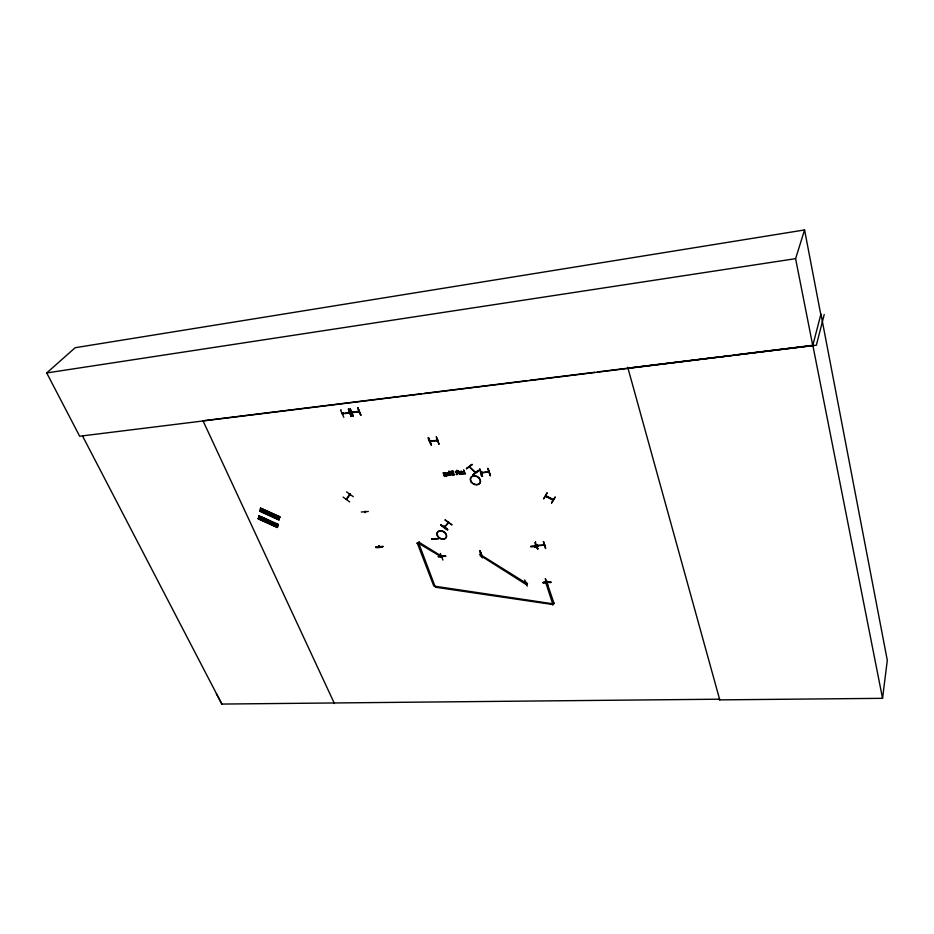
<?xml version="1.0" encoding="UTF-8"?>
<svg xmlns="http://www.w3.org/2000/svg" width="934" height="934" viewBox="0 0 934 934"><rect width="100%" height="100%" fill="white"/><g stroke="black" fill="none" stroke-linecap="round" stroke-linejoin="round"><path stroke-width="1.4" d="M478.64 470.853L473.024 474.857L478.442 470.281M444.911 526.262L444.199 527.255L448.705 522.351M719.472 699.204L719.659 699.87L882.548 698.328L887.3 660.326L820.951 314.058L812.755 345.557L79.67 436.225L46.7 372.946L75.199 347.705L804.571 229.939L820.799 314.618M545.293 578.765L547.663 585.361L545.456 578.8M349.76 413.015L348.942 413.073L349.304 412.338M546.845 581.217L545.981 582.256L546.95 581.275M359.158 411.1L358.364 411.976L358.633 411.158M550.686 581.952L542.888 582.547L550.686 582.489M430.878 440.93L429.979 441.63L430.247 440.836M437.871 440.323L436.808 440.918L437.054 440.077M437.451 440.825L436.703 440.533M260.598 508.236L279.85 516.806L260.621 508.154L259.956 511.038M259.057 515.872L258.298 518.954L277.293 527.523L277.526 526.554L258.508 517.985L258.298 518.895M262.022 511.879L262.652 509.065M260.423 519.444L261.053 516.665M263.306 512.462L263.948 509.649M261.707 520.016L262.337 517.238M265.244 513.326L265.886 510.524M263.633 520.892L264.264 518.113M266.972 514.097L267.614 511.295M265.349 521.662L265.98 518.884M267.276 522.526L267.918 519.748M268.91 514.973L269.552 512.171M275.542 526.262L276.207 523.484M277.223 518.72L277.888 515.918M259.033 515.755L278.157 524.371L277.48 527.126L258.368 518.603M546.577 581.228L546.016 582.244L547.055 581.73M480.987 554.481L480.134 554.201L481.162 553.745M382.753 546.729C368.755 546.915 378.854 548.888 382.858 546.413M382.87 546.448L375.888 546.904M824.208 314.513L816.363 345.206L627.987 368.159M537.05 545.281L536.711 545.783L536.793 545.024M537.599 545.106L537.669 545.339M475.698 472.604L469.533 466.802M543.973 544.837L543.635 545.339L543.646 544.709M812.755 345.557L795.593 258.66L804.571 229.939M346.969 498.382L346.327 499.328L349.62 494.448M349.853 494.004L349.316 494.938L349.993 493.946M349.9 494.635L346.631 499.433M438.443 556.512L445.681 556.069M260.714 508.189L260.411 509.135L279.721 517.343L260.528 508.82M277.853 525.247L258.928 516.444M279.535 517.728L279.768 516.759L278.986 519.993L259.885 511.33L260.096 510.408L279.068 519.573M279.091 519.713L259.979 510.956M279.231 519.106L260.189 510.454M277.982 524.71L258.998 516.339M277.538 526.706L258.485 518.066M277.41 527.243L258.426 518.358L277.421 526.986M717.464 357.337L730.551 355.469M349.806 412.244L349.059 413.085L350.087 412.548M352.06 411.906L351.616 412.419L352.772 412.163M352.445 412.618L352.678 411.906M418.584 542.771L435.337 587.206L552.928 604.567M417.194 542.864L433.82 586.073L552.671 603.761L554.341 603.271M552.741 604.987L552.858 603.341M550.675 581.917L550.675 582.559M546.157 581.438L546.005 582.221M552.671 603.761L545.456 581.695M444.234 527.173L445.144 526.426M445.098 526.472L444.432 527.418L444.829 526.309M447.818 522.9L448.717 522.199M278.075 524.324L278.028 524.908M258.811 516.724L259.115 515.79M430.235 440.79L429.827 441.338L430.772 441.49M480.415 555.508L526.589 584.801L527.5 583.435M527.255 586.12L524.651 579.897M543.658 541.65L545.666 548.235M526.239 582.477L526.414 583.248M543.857 544.487L543.635 545.012M536.653 545.736L544.288 545.281L544.394 544.452M544.499 544.522L544.3 545.316L544.662 544.755M437.497 440.813L430.282 441.128M537.891 548.737C537.47 549.846 533.548 542.234 535.579 541.942M536.735 545.736L536.933 544.942M537.365 545.725L537.47 544.907M534.622 546.192L534.948 547.254M534.89 547.336L534.89 546.168M534.984 546.308L534.913 547.406M553.395 499.492L553.138 500.332L552.449 499.655M555.088 497.005L551.644 502.866M530.781 546.612L538.416 546.32M546.67 496.094C543.938 496.363 550.943 497.472 553.22 500.064L553.523 499.632M553.091 500.274L545.654 496.328L545.888 495.499M545.678 496.293L546.075 495.522M546.308 496.596L546.612 495.814M546.927 492.883L543.962 498.733M482.014 472.662L481.15 472.697L481.535 472.195M442.436 556.641L441.595 556.244M480.461 553.71L480.345 554.551L480.975 553.687M480.193 555.917L481.103 554.539M481.349 473.013L489.311 471.857M480.158 550.967L482.551 557.61L479.901 550.745M442.903 560.061L440.358 553.512M487.898 468.541L490.397 475.523M490.432 475.534L487.863 468.506M442.191 556.08L441.782 556.968L442.354 556.01M441.829 556.933L442.529 556.115M442.389 556.909L442.623 556.314M488.494 471.588L488.377 472.452L489.042 471.542L481.279 472.651M442.179 555.753L441.689 556.629M416.961 543.261L418.35 543.168L441.537 557.038M441.712 556.687L442.261 555.788M479.504 469.312C480.59 467.677 480.123 477.566 482.574 476.188M490.245 475.78L487.922 468.319M482.504 476.212L479.854 469.242M482.084 472.149L482.283 472.592M482.201 472.335L481.944 472.966M447.771 523.028L448.332 522.083M475.009 471.787L475.196 471.635M435.291 538.533L435.372 539.046M435.548 538.509L435.081 539.327L435.641 538.579M435.723 538.801L435.022 539M431.648 538.965L438.747 538.544M440.743 525.2C445.927 525.737 453.422 535.556 440.79 525.153M471.833 464.396L466.428 468.693L472.219 464.443M543.518 498.768L547.219 493.035M544.242 544.977L536.723 545.456M462.925 473.386L462.937 474.098L465.447 473.62M462.774 473.655L464.747 473.223M461.898 472.534C458.279 475.079 459.271 469.568 461.723 471.857C463.731 473.164 460.871 475.348 460.275 473.912M461.618 472.429L459.972 471.997L461.77 472.172M464.595 473.48L463.544 469.895L465.295 473.877M458.314 471.763L459.563 474.402L459.178 471.682M418.35 543.168L419.214 541.802M460.123 474.18L460.123 473.398M551.515 503.134L555.088 497.297M456.352 473.993C456.889 476.188 458.594 472.849 457.076 471.88M457.345 471.448L457.485 471.845M458.547 470.993L456.749 470.374L456.784 471.752L458.034 471.635L457.847 470.794M452.605 471.366L450.865 472.219L451.577 474.238A1.483 1.144 30.9 0 0 452.453 474.565L453.667 474.262M456.563 471.927L455.477 472.277L455.488 471.623M455.325 471.88L456.271 471.798C455.162 470.281 458.314 470.071 458.501 471.495M452.99 470.888C448.18 470.397 450.994 476.959 454.356 474.647M457.683 471.063L457.111 470.748M449.091 472.219L449.966 475.301L450.632 474.986M446.989 474.052L448.589 474.927L447.281 474.834L447.152 473.795M449.452 471.705L448.729 472.02L448.694 471.261M448.507 472.837L448.332 472.359M444.526 475.173L445.133 476.34L446.557 475.826M449.301 471.962L449.277 471.215M447.69 475.266L447.188 475.313M443.125 472.779L444.397 476.363L446.744 476.328M450.48 475.254L449.593 472.172M444.234 475.044C443.031 470.047 447.176 476.807 444.386 474.787M447.421 475.219C450.55 476.457 448.355 472.686 447.012 473.41M444.374 475.429C446.732 476.76 446.464 472.837 444.444 472.849A1.506 1.156 31.2 0 0 443.522 473.118L443.603 472.744M379.344 546.367L379.041 546.88L379.274 546.308M379.111 545.783L379.297 546.81L379.636 546.285M378.994 545.853L379.052 546.822L379.344 545.771M436.365 436.738L439.05 444.035M436.925 440.918L437.591 440.019M437.777 440.077L429.967 441.28M431.38 444.841C427.212 439.354 427.048 431.543 431.31 444.864M430.959 440.801L430.632 441.584L430.772 440.743M447.666 529.695L440.976 524.908M368.323 511.482L361.271 512.019M364.961 511.412L365.229 512.439M365.521 511.984L365.206 512.579L364.902 511.844M365.206 511.388L364.937 512.533M365.334 511.517L364.657 511.855M343.093 497.086L349.666 501.92M346.607 491.891L353.25 496.678M441.315 557.435L441.957 556.477L418.981 542.199M347.238 498.651L346.631 499.492L347.203 498.546M350.227 494.109L349.549 495.102L350.227 494.261M357.815 407.784L360.676 415.128M350.402 408.637C348.008 409.022 352.947 416.914 353.274 415.957M348.452 408.952L351.336 416.26M353.099 416.202L350.215 408.823L353.215 415.98M351.744 412.361L359.263 411.158L358.983 411.894L351.779 412.723L352.071 411.941M352.562 411.847L351.709 412.676M342.755 413.038L342.311 413.564L349.981 412.303M343.805 417.323L340.525 410.061L341.097 409.793M342.766 413.073L342.404 413.809L343.467 413.307M342.591 413.867L343.257 412.98L342.58 413.832M379.356 546.834L379.064 546.227M445.203 519.899L451.916 524.721M444.584 527.371L448.448 522.666M546.845 582.279L546.6 581.637M431.181 445.063L428.472 437.777M472.125 464.618L466.475 468.693M478.29 470.538L472.919 474.811L478.395 470.584M358.201 411.637L358.913 411.567M349.631 413.038L342.486 413.809M488.248 472.09L488.972 472.067M535.357 542.199L537.669 548.982M480.228 554.224L480.741 554.189M46.7 372.946L795.593 258.66M475.406 472.697L469.417 467.012M204.453 420.58L421.281 393.751M424.164 393.389L526.799 380.687M529.683 380.325L594.736 372.281M597.632 371.919L692.993 360.115M695.888 359.753L716.121 357.255M733.435 355.107L791.18 347.962M794.063 347.611L812.825 345.288L882.548 698.328M358.037 407.96L360.909 415.326L357.734 407.971M351.149 416.506L348.674 409.115M456.924 472.137L458.162 472.032M459.937 473.655L461.501 473.795L461.746 472.791M456.189 474.25L457.03 474.087L456.411 472.195M431.52 539.152L438.828 538.649M438.443 556.547L445.681 556.115M438.291 556.781L445.576 556.29M538.311 546.051L530.524 546.507L535.929 546.285M534.785 546.787L534.517 547.289M479.948 550.768L482.539 557.575M545.269 582.115L546.764 582.034L554.154 603.703M216.373 693.658L221.86 704.061L719.577 699.204L719.764 699.87L627.73 367.26M448.168 472.616L446.277 473.013L447.036 475.569M436.295 436.937L438.887 444.292M351.242 416.459L348.37 409.127M448.32 473.106L446.861 473.678M444.607 472.592L446.008 473.596M543.343 541.65L545.538 548.515M479.854 550.967L482.259 557.598M546.518 582.291L546.343 581.789M547.849 496.736L552.613 499.316M461.349 471.226L462.085 471.845M480.882 554.948L527.313 583.843M445.051 520.075L451.764 524.885M82.682 436.271L221.86 704.061M203.005 420.767L334.43 703.547M452.827 471.145L454.204 474.904M452.453 471.623L453.515 474.53M479.924 469.207L482.423 476.445M536.898 546.04L537.832 548.76M550.605 582.174L542.934 582.606L550.605 582.174M526.496 582.466L526.087 583.283L526.507 582.501M437.824 536.244A5.09 3.771 29.7 0 0 446.125 537.564A5.09 3.771 29.7 0 0 441.467 530.804A5.09 3.771 29.7 0 0 437.824 536.244M437.696 536.443A5.102 3.783 29.7 0 0 446.02 537.774A5.102 3.783 29.7 0 0 441.35 530.991A5.102 3.783 29.7 0 0 437.696 536.443M471.145 481.932A5.324 4.11 29.6 0 0 479.878 483.205A5.324 4.11 29.6 0 0 475.102 476.013A5.324 4.11 29.6 0 0 471.145 481.932M471.261 481.734A5.312 4.098 29.6 0 0 479.983 483.006A5.312 4.098 29.6 0 0 475.219 475.815A5.312 4.098 29.6 0 0 471.261 481.734"/></g></svg>
